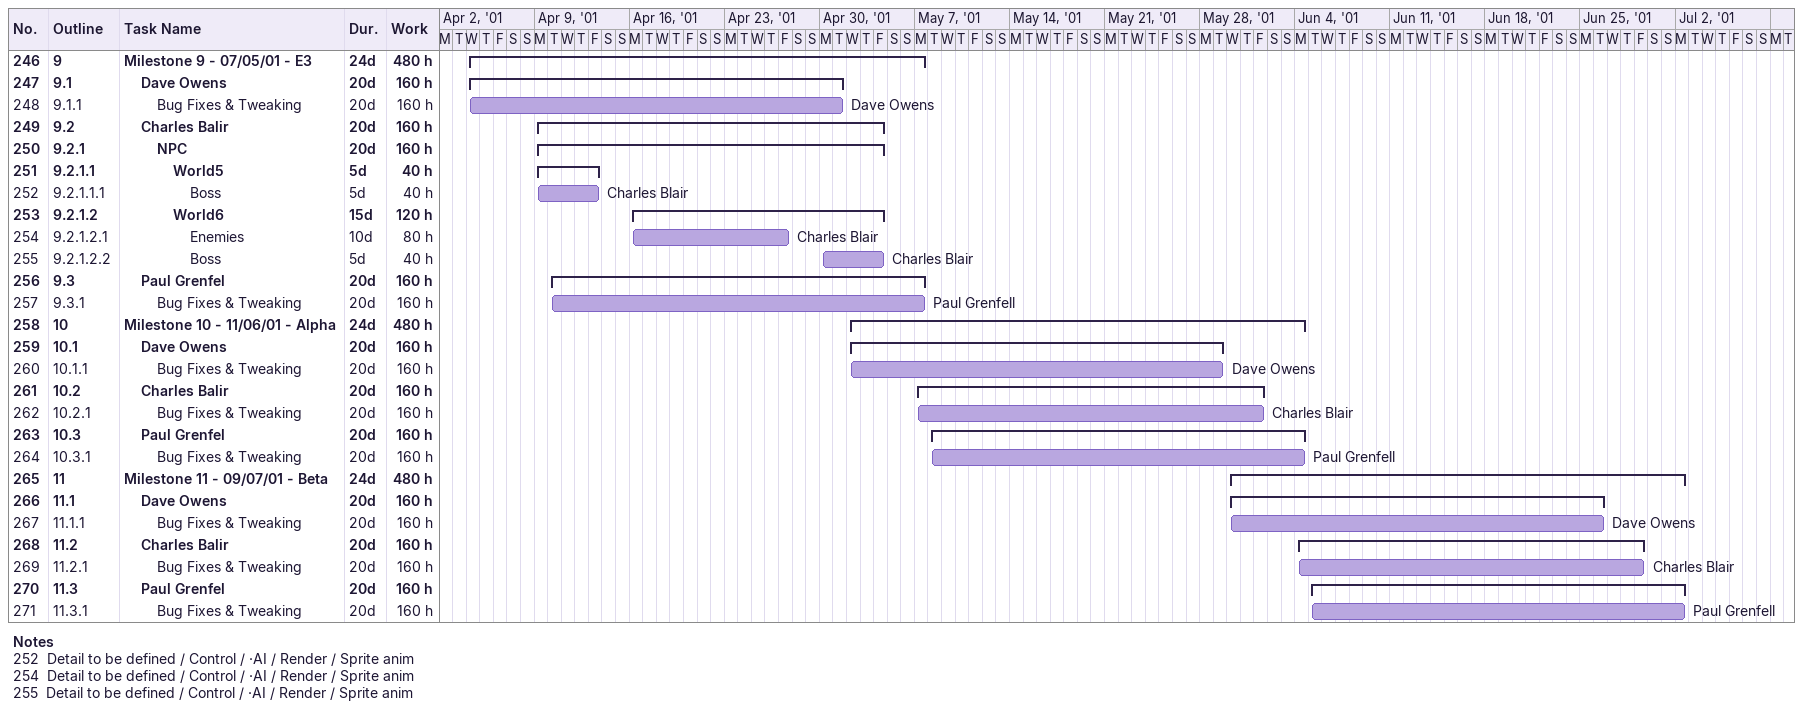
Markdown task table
| ID | WBS | Task | Duration | Start | Finish | Resources | Work (h) |
|---|---|---|---|---|---|---|---|
| 246 | 9 | **Milestone 9 - 07/05/01 - E3** | 24d | 2001-04-04 | 2001-05-07 |  | 480 |
| 247 | 9.1 | **Dave Owens** | 20d | 2001-04-04 | 2001-05-01 |  | 160 |
| 248 | 9.1.1 | Bug Fixes & Tweaking | 20d | 2001-04-04 | 2001-05-01 | Dave Owens | 160 |
| 249 | 9.2 | **Charles Balir** | 20d | 2001-04-09 | 2001-05-04 |  | 160 |
| 250 | 9.2.1 | **NPC** | 20d | 2001-04-09 | 2001-05-04 |  | 160 |
| 251 | 9.2.1.1 | **World5** | 5d | 2001-04-09 | 2001-04-13 |  | 40 |
| 252 | 9.2.1.1.1 | Boss | 5d | 2001-04-09 | 2001-04-13 | Charles Blair | 40 |
| 253 | 9.2.1.2 | **World6** | 15d | 2001-04-16 | 2001-05-04 |  | 120 |
| 254 | 9.2.1.2.1 | Enemies | 10d | 2001-04-16 | 2001-04-27 | Charles Blair | 80 |
| 255 | 9.2.1.2.2 | Boss | 5d | 2001-04-30 | 2001-05-04 | Charles Blair | 40 |
| 256 | 9.3 | **Paul Grenfel** | 20d | 2001-04-10 | 2001-05-07 |  | 160 |
| 257 | 9.3.1 | Bug Fixes & Tweaking | 20d | 2001-04-10 | 2001-05-07 | Paul Grenfell | 160 |
| 258 | 10 | **Milestone 10 - 11/06/01 - Alpha** | 24d | 2001-05-02 | 2001-06-04 |  | 480 |
| 259 | 10.1 | **Dave Owens** | 20d | 2001-05-02 | 2001-05-29 |  | 160 |
| 260 | 10.1.1 | Bug Fixes & Tweaking | 20d | 2001-05-02 | 2001-05-29 | Dave Owens | 160 |
| 261 | 10.2 | **Charles Balir** | 20d | 2001-05-07 | 2001-06-01 |  | 160 |
| 262 | 10.2.1 | Bug Fixes & Tweaking | 20d | 2001-05-07 | 2001-06-01 | Charles Blair | 160 |
| 263 | 10.3 | **Paul Grenfel** | 20d | 2001-05-08 | 2001-06-04 |  | 160 |
| 264 | 10.3.1 | Bug Fixes & Tweaking | 20d | 2001-05-08 | 2001-06-04 | Paul Grenfell | 160 |
| 265 | 11 | **Milestone 11 - 09/07/01 - Beta** | 24d | 2001-05-30 | 2001-07-02 |  | 480 |
| 266 | 11.1 | **Dave Owens** | 20d | 2001-05-30 | 2001-06-26 |  | 160 |
| 267 | 11.1.1 | Bug Fixes & Tweaking | 20d | 2001-05-30 | 2001-06-26 | Dave Owens | 160 |
| 268 | 11.2 | **Charles Balir** | 20d | 2001-06-04 | 2001-06-29 |  | 160 |
| 269 | 11.2.1 | Bug Fixes & Tweaking | 20d | 2001-06-04 | 2001-06-29 | Charles Blair | 160 |
| 270 | 11.3 | **Paul Grenfel** | 20d | 2001-06-05 | 2001-07-02 |  | 160 |
| 271 | 11.3.1 | Bug Fixes & Tweaking | 20d | 2001-06-05 | 2001-07-02 | Paul Grenfell | 160 |

Notes
- 252: Detail to be defined / Control / ·AI / Render / Sprite anim
- 254: Detail to be defined / Control / ·AI / Render / Sprite anim
- 255: Detail to be defined / Control / ·AI / Render / Sprite anim
